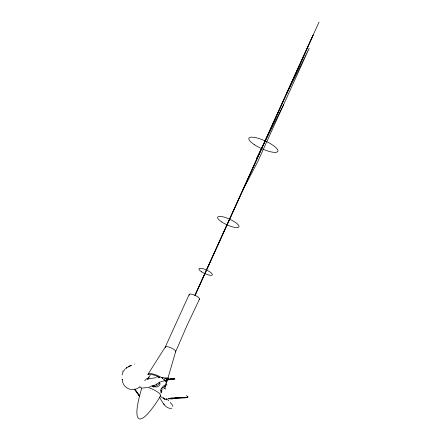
<?xml version="1.0" encoding="UTF-8"?>
<svg xmlns="http://www.w3.org/2000/svg" width="441" height="441" viewBox="0 0 441 441"><rect width="100%" height="100%" fill="white"/><g stroke="black" fill="none" stroke-linecap="round" stroke-linejoin="round"><path stroke-width="0.66" d="M165.59 385.417L165.546 385.682M160.871 393.085L160.948 392.512M122.047 375.07L122.984 371.961L124.831 369.233M165.618 385.792L165.342 386.696M166.637 382.512L167.597 379.232M167.982 377.915L175.678 351.659L187.419 324.582L199.541 299.081M141.875 387.815C130.564 424.837 139.213 430.471 160.656 395.908M165.695 385.373L165.833 384.96M189.217 294.356L165.353 346.935L148.11 374.034M195.087 295.007L293.932 77.054A83.073 0.893 -65.4 0 1 312.234 37.016L313.165 35.048L312.829 35.826A83.073 0.893 -65.4 0 1 296.997 70.984L286.33 94.594L309.191 48.262L257.632 161.858L244.077 187.657L195.065 295.365M194.95 295.464L319.052 22.05M243.338 189.239L287.201 92.604M154.482 385.914L154.014 386.002L153.54 386.978M256.21 158.909L283.602 104.682M187.899 396.828L187.651 397.225M150.105 375.418L149.896 375.776M148.435 377.937L147.432 379.387M159.863 382.193L159.256 383.025M149.72 376.035L149.113 376.846M187.932 396.724L186.967 397.214A11.339 1.951 -83 0 0 187.056 397.109M148.865 377.165L148.397 377.766M162.839 388.223L165.397 385.583M160.182 381.702L159.692 382.22A4.586 3.743 25.4 0 1 158.617 386.239A4.586 3.743 25.4 0 1 153.826 386.404M159.659 382.248L159.162 382.683M125.387 368.687L125.679 368.433M147.393 378.516L148.374 377.854M163.082 389.188L162.773 389.414M131.468 365.214L131.297 365.33A5.369 3.252 -61.4 0 0 131.137 365.363L126.666 367.689M131.17 365.407L129.963 366.129M140.095 386.542C133.287 392.986 122.438 388.609 122.168 379.199M156.527 384.48L152.724 385.958A3.589 2.955 0.4 0 1 152.156 385.93M129.191 366.559L128.585 366.884M126.903 367.761L126.672 367.871A1.863 0.722 -57.3 0 1 126.468 367.954L126.479 367.926M171.825 408.245C165.645 409.491 162.216 401.712 159.631 397.352M161.02 381.68L167.966 379.795L164.647 380.445L174.84 378.825L171.428 379.216L174.25 378.825L171.317 378.929L174.25 378.825M150.965 386.592L149.378 387.016M149.306 378.709L156.241 377.661M146.699 387.6L142.735 388.008M153.986 386.007L153.815 386.035A5.678 4.564 0.6 0 1 153.275 386.057L152.724 386.09A3.026 2.911 -50 0 1 152.128 386.062M166.522 379.646L167.784 379.458M186.03 397.788L171.036 398.807L172.844 398.769M168.434 379.337L169.675 379.183M168.445 379.343L170.948 379.045L169.101 379.21M168.539 378.328L166.963 378.417M185.562 397.424L170.314 398.289L173.534 398.063M174.349 397.991L182.723 397.473M172.194 378.929L173.346 378.858M170.546 398.278L171.422 398.24M175.298 398.052L176.146 397.997L174.779 398.08M170.612 398.273L171.273 398.245M171.566 398.229L172.503 398.19M184.862 397.402L183.081 397.462M171.819 398.791L167.9 398.807M172.073 378.841L174.84 378.825M168.451 398.824L169.454 398.835M161.952 377.656L167.602 378.08M165.899 378.389L165.033 378.334M167.916 378.108L168.23 378.13M168.33 378.141L168.479 378.152A5.369 5.011 89.7 0 1 168.649 378.18L168.92 378.218M170.491 378.378L172.343 378.587M164.796 398.532L162.602 397.958L161.323 396.894M162.393 377.998L162.029 377.92A1.863 1.775 44.5 0 1 161.682 377.816L161.687 377.799M141.126 387.837L139.94 387.215M166.56 399.337L166.83 399.507A1.863 1.571 -42.9 0 0 167.128 399.618M166.489 384.717L166.985 385.092L166.516 384.739M166.097 398.488L167.073 399.359A4.653 3.864 -32.2 0 1 167.205 399.502L167.26 399.557M167.982 400.196L168.694 400.863M170.193 402.368L172.21 404.821L172.878 406.404M163.699 403.901L164.217 404.54M134.549 389.42L139.091 395.792M138.805 395.423L139.505 396.332M139.582 395.847L138.909 394.921L139.549 395.803M138.827 394.822L139.472 395.704M137.945 393.609L138.606 394.508M137.978 393.637L138.226 393.984M137.256 392.655L137.796 393.405L137.625 393.152M137.36 392.782L136.738 391.933M136.666 391.806L136.919 392.181M136.495 391.591L135.767 390.55L136.407 391.465M136.236 391.233L136.749 391.944M135.277 389.855L135.608 390.324L134.692 389.028M135.376 390.009L134.841 389.243L135.023 389.491M163.672 397.925L164.537 399.403L163.639 397.782M122.3 379.899L122.207 379.431M161.208 391.663L161.202 391.652A1.18 0.584 -73 0 1 161.158 391.481L161.185 391.277A0.959 0.513 -70.8 0 1 161.367 390.732M189.487 295.244A5.667 1.516 24.4 0 1 194.569 295.15A5.667 1.516 24.4 0 1 199.134 299.362M157.029 376.664A5.678 1.516 24.4 0 1 159.372 377.777M164.443 380.467A10.286 2.745 24.4 0 1 165.607 383.962M147.983 374.519A10.286 2.745 24.4 0 1 159.874 377.54M147.288 387.253A10.286 2.745 24.4 0 1 157.9 392.231A10.286 2.745 24.4 0 1 159.929 396.426M141.98 388.218A10.286 2.745 24.4 0 1 141.903 387.97M161.72 377.634A4.653 4.52 60.7 0 1 161.952 377.639M163.021 378.384A11.339 9.867 31.1 0 1 162.404 378.284M164.835 379.492A22.436 16.4 22 0 1 163.231 379.348M165.083 378.521A26.449 16.003 17.4 0 1 164.664 378.483M166.511 378.262A18.103 14.14 26.5 0 1 165.877 378.24M166.985 378.527A14.04 12.006 35.4 0 1 166.555 378.527M153.512 387.033A4.454 3.76 24.5 0 1 152.09 386.079M151.478 385.947A1.009 0.959 -18.4 0 0 151.671 385.969L151.748 385.963A3.076 2.69 -7 0 0 152.057 385.985M159.339 383.163A8.693 8.07 41.3 0 1 154.653 386.47M158.672 382.694A9.074 2.889 -24.6 0 1 156.191 384.326M186.824 397.352A4.653 0.86 -64.1 0 1 186.885 397.313M186.813 395.329A22.436 3.737 82.2 0 1 186.692 395.88M187.337 397.402A26.449 4.371 71.7 0 1 187.282 397.451M187.596 397.462A18.103 2.679 87.4 0 1 187.497 397.484M187.684 396.713A14.04 1.758 -83.6 0 1 187.618 396.845M161.439 392.099A4.763 1.411 -82.5 0 1 161.285 390.737M161.615 392.005A2.949 1.24 -87.3 0 1 161.549 391.961M161.511 392.468A4.46 0.948 -86.8 0 1 161.472 392.336M161.345 390.39A2.883 1.571 -71.9 0 1 161.731 389.657M161.582 390.566A1.593 0.739 -48.7 0 1 161.853 390.296M161.522 388.73A7.31 3.567 -70.5 0 1 162.79 387.325M160.292 391.404A4.575 1.593 -52.3 0 1 162.531 387.027A4.575 1.593 -52.3 0 1 165.965 384.806M165.469 386.713A10.81 5.948 0.8 0 1 164.741 388.069M164.763 388.036A8.699 4.327 -8.3 0 1 164.19 388.648M165.695 388.389A8.401 3.594 -14.7 0 1 165.188 389.171M161.792 391.272A4.416 0.38 -38.6 0 1 162.056 391.068M165.066 386.167A4.746 1.053 -60.3 0 1 164.912 386.592M166.5 399.375A11.339 9.658 -66.9 0 1 166.053 399.083M165.739 399.618A22.436 17.916 89 0 1 165.072 399.138M126.539 367.684A4.653 2.062 -62.7 0 1 126.683 367.596M126.71 368.4A11.339 3.148 -45.8 0 1 126.352 368.533M122.565 371.09A22.436 2.574 -34.6 0 1 122.372 370.991M134.279 364.145A26.449 0.336 -27.3 0 1 134.483 364.034M130.056 365.782A18.103 3.434 -37.6 0 1 129.615 366.03M129.77 366.515A14.04 4.3 -43.5 0 1 129.445 366.692M148.915 377.496A4.592 0.91 -41 0 1 147.768 379.69M144.758 380.715A9.074 5.915 -37.8 0 1 147.25 378.317M148.441 377.358A4.818 2.321 -63.1 0 1 148.523 377.766M148.496 377.049A4.746 2.095 -67.5 0 1 148.551 377.171M165.463 347.596A5.678 1.516 24.4 0 1 170.948 347.828A5.678 1.516 24.4 0 1 175.292 351.94M165.463 380.368A10.209 2.723 24.4 0 1 166.103 383.097M147.95 374.365A10.209 2.723 24.4 0 1 153.314 374.084A10.209 2.723 24.4 0 1 162.823 378.323M186.141 397.363L185.121 397.468L186.141 397.363M221.768 221.972A11.687 3.12 24.4 0 0 238.934 226.85A11.687 3.12 24.4 0 0 224.21 217.143A11.687 3.12 24.4 0 0 221.768 221.972M201.57 271.799A7.365 1.968 24.4 0 0 212.386 274.875A7.365 1.968 24.4 0 0 203.108 268.756A7.365 1.968 24.4 0 0 201.57 271.799M254.463 144.742A15.909 4.25 24.4 0 0 277.819 151.384A15.909 4.25 24.4 0 0 257.781 138.171A15.909 4.25 24.4 0 0 254.463 144.742"/></g></svg>
